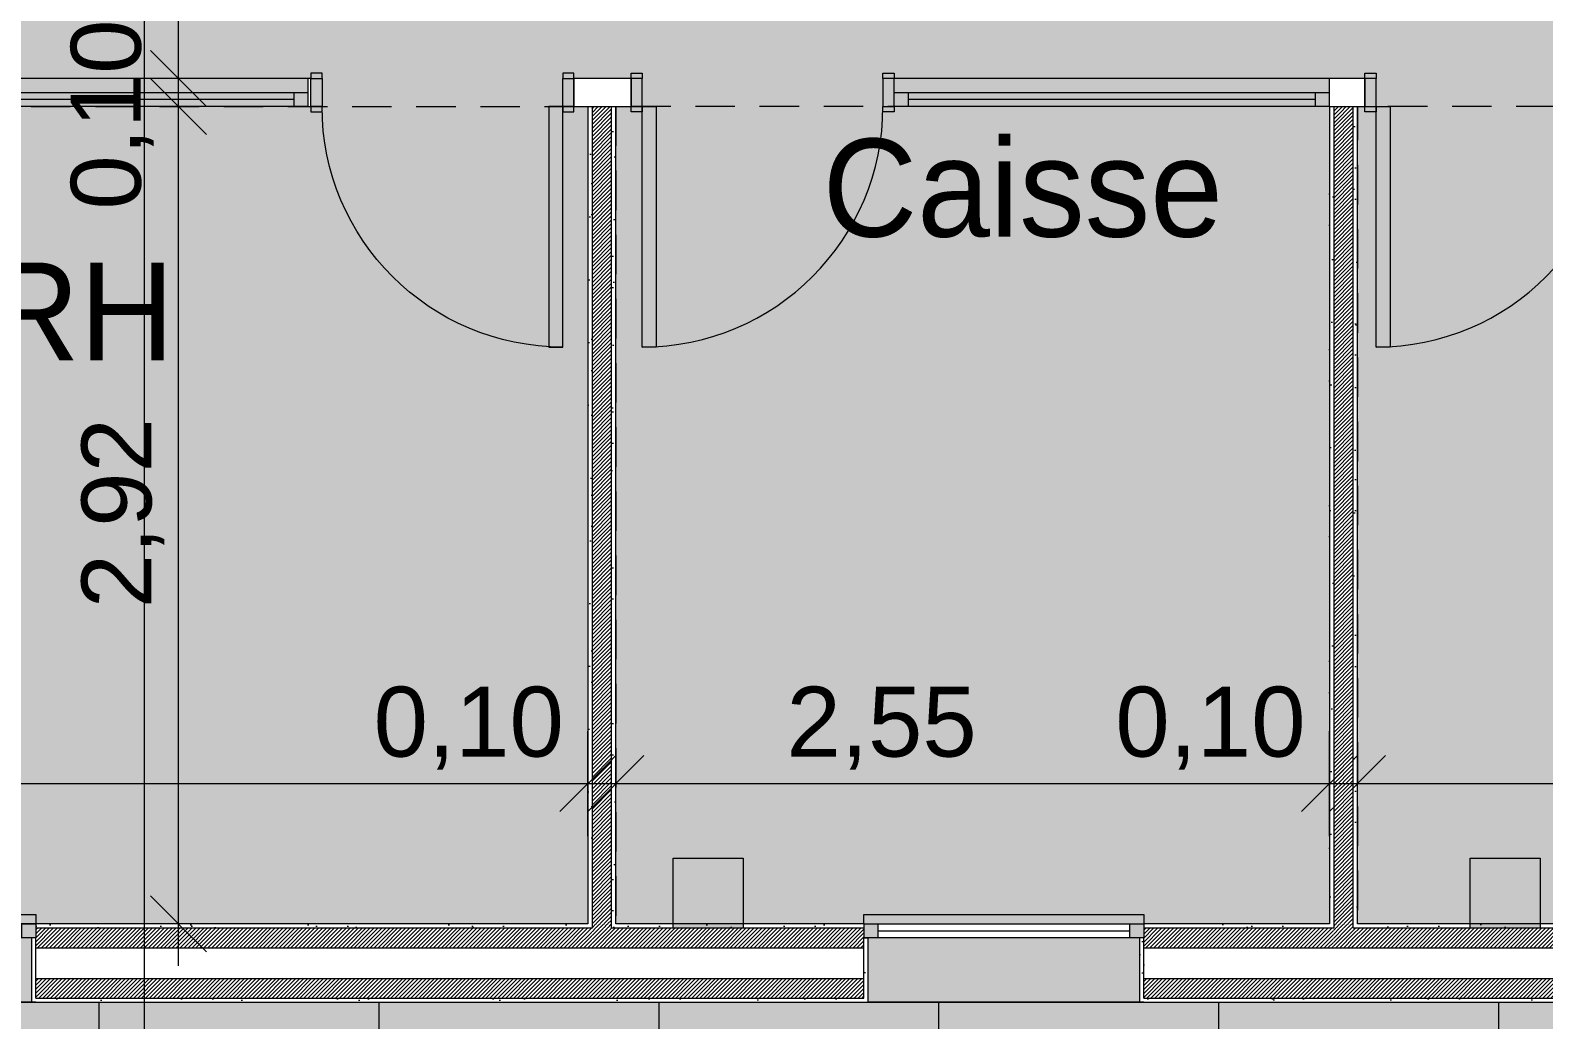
# Model space of a CAD drawing. Header units: millimetres. Extents: x 141848 to 1648660, y -821378 to -151356.
# Drawn here: x 222254 to 227662, y -261228 to -257691 of the extents above; entities that cross this region are included whole.
import ezdxf

# ---------------------------------------------------------------- set-up
doc = ezdxf.new("R2010")
doc.units = ezdxf.units.MM
doc.header["$MEASUREMENT"] = 0
for name, pattern in [('Tirets', [229.305464, 141.111124, -88.19434]), ('Traits', [282.222223, 141.111112, -141.111112]), ('Wipeout_Contour', [1000, 0, -1000])]:
    doc.linetypes.add(name, pattern=pattern)
for name, color, linetype in [('Cotations - 1_100', 7, 'Continuous'), ('Fenêtres ARCHICAD', 7, 'Continuous'), ('Hachure', 7, 'Continuous'), ('Marques - Coupes', 7, 'Continuous'), ('Nouveau_Co-Structure', 7, 'Continuous'), ('Portes ARCHICAD', 7, 'Continuous'), ('Sols_ Dalles', 7, 'Continuous'), ('Structure - Murs extérieurs', 7, 'Continuous')]:
    doc.layers.add(name, color=color, linetype=linetype)
doc.styles.add('STYLE_GENERE_1', font='')
doc.styles.add('STYLE_GENERE_2', font='')
doc.styles.get('STYLE_GENERE_1').set_extended_font_data('Agency FB')
doc.styles.get('STYLE_GENERE_2').set_extended_font_data('Arial')
doc.dimstyles.new('STYLE_GENERE__1', dxfattribs={"dimtxt": 250, "dimasz": 190, "dimexe": 1.25, "dimexo": 0.625, "dimgap": 0, "dimtad": 1, "dimlfac": 0.001, "dimtxsty": 'STYLE_GENERE_2', "dimblk": 'ARROWHEAD_6', "dimblk1": 'ARROWHEAD_6', "dimblk2": 'ARROWHEAD_6', "dimcen": 2.5, "dimse1": 1, "dimse2": 1, "dimclrd": 7, "dimclre": 7, "dimclrt": 7, "dimazin": 3, "dimtfac": 1, "dimtmove": 0, "dimatfit": 3})
doc.dimstyles.new('STYLE_GENERE__2', dxfattribs={"dimtxt": 250, "dimasz": 190, "dimexe": 1.25, "dimexo": 0.625, "dimgap": 0, "dimtad": 1, "dimlfac": 0.001, "dimtxsty": 'STYLE_GENERE_2', "dimblk": 'ARROWHEAD_6', "dimblk1": 'ARROWHEAD_6', "dimblk2": 'ARROWHEAD_6', "dimcen": 2.5, "dimse1": 1, "dimse2": 1, "dimclrd": 7, "dimclre": 7, "dimclrt": 7, "dimazin": 3, "dimtfac": 1, "dimtmove": 0, "dimatfit": 3})
doc.dimstyles.new('STYLE_GENERE__3', dxfattribs={"dimtxt": 250, "dimasz": 190, "dimexe": 1.25, "dimexo": 0.625, "dimgap": 0, "dimtad": 1, "dimlfac": 0.001, "dimtxsty": 'STYLE_GENERE_2', "dimblk": 'ARROWHEAD_6', "dimblk1": 'ARROWHEAD_6', "dimblk2": 'ARROWHEAD_6', "dimcen": 2.5, "dimse1": 1, "dimse2": 1, "dimclrd": 7, "dimclre": 7, "dimclrt": 7, "dimazin": 3, "dimtfac": 1, "dimtmove": 2, "dimatfit": 3})
pattern_1 = [(45, (0, 0), (-7.0710678, 7.0710678), [])]
pattern_2 = [(45, (0, 175), (-55.684659, 55.684659), [0, -52.5, 0, -78.75]), (110, (175, 175), (74.000794, 26.934086), [0, -38.5, 0, -66.5])]

# ---------------------------------------------------------------- blocks, each defined once
blk = doc.blocks.new('Dalle_10_1', base_point=(217805.5, -253415.6))
at = {"layer": 'Sols_ Dalles', "linetype": 'Continuous', "lineweight": 0, "true_color": 0x2e271c}
blk.add_hatch(color=250, dxfattribs=at).paths.add_polyline_path([(217805.5, -253415.6), (217805.5, -262350.9), (245610, -262365.6), (245610, -253415.6), (244226, -253415.6), (244226, -261165.6), (232166, -261165.6), (232166, -259365.6), (230526, -259365.6), (230526, -261165.6), (219225.5, -261165.6), (219225.5, -257683.7), (220725.5, -257683.7), (220725.5, -256655.6), (219225.5, -256655.6), (219225.5, -253415.6)])
at = {"layer": 'Sols_ Dalles', "color": 250, "linetype": 'Continuous', "lineweight": 5, "true_color": 0x1f1f1f, "flags": 128}
blk.add_lwpolyline([(217805.5, -253415.6), (217805.5, -262350.9), (245610, -262365.6), (245610, -253415.6), (244226, -253415.6), (244226, -261165.6), (232166, -261165.6), (232166, -259365.6), (230526, -259365.6), (230526, -261165.6), (219225.5, -261165.6), (219225.5, -257683.7), (220725.5, -257683.7), (220725.5, -256655.6), (219225.5, -256655.6), (219225.5, -253415.6)], close=True, dxfattribs=at)
blk = doc.blocks.new('Dalle_17_1', base_point=(219225.5, -253415.6))
at = {"layer": 'Sols_ Dalles', "linetype": 'Continuous', "lineweight": 0, "true_color": 0x393736}
blk.add_hatch(color=250, dxfattribs=at).paths.add_polyline_path([(219225.5, -253415.6), (219225.5, -256655.6), (221305.5, -256655.6), (221305.5, -257683.7), (219225.5, -257683.7), (219225.5, -261165.6), (230511, -261165.6), (230511, -259085.6), (232166, -259085.6), (232166, -261165.6), (244226, -261165.6), (244226, -253415.6)])
at = {"layer": 'Sols_ Dalles', "color": 250, "linetype": 'Continuous', "lineweight": 5, "true_color": 0x1f1f1f, "flags": 128}
blk.add_lwpolyline([(219225.5, -253415.6), (244226, -253415.6), (244226, -261165.6), (232166, -261165.6), (232166, -259085.6), (230511, -259085.6), (230511, -261165.6), (219225.5, -261165.6), (219225.5, -257683.7), (221305.5, -257683.7), (221305.5, -256655.6), (219225.5, -256655.6)], close=True, dxfattribs=at)
blk = doc.blocks.new('Mur_28_1', base_point=(224261, -261165.6))
at = {"color": 254, "linetype": 'Wipeout_Contour', "lineweight": 0, "ltscale": 1376220.366491235}
blk.add_wipeout([(224331, -260885.6), (224261, -260885.6), (224261, -260900.6), (224331, -260900.6)], dxfattribs=at).dxf.layer = 'Structure - Murs extérieurs'
at = {"layer": 'Structure - Murs extérieurs', "linetype": 'Continuous', "lineweight": 5, "true_color": 0x5f5f5f}
h = blk.add_hatch(dxfattribs=at)
h.set_pattern_fill('Briques_terre_cuite__int_97', color=251, style=0, pattern_type=2)
h.set_pattern_definition(pattern_1)
h.paths.add_polyline_path([(224331, -260885.6), (224261, -260885.6), (224261, -260900.6), (224331, -260900.6)])
at = {"color": 254, "linetype": 'Wipeout_Contour', "lineweight": 0, "ltscale": 1371665.80207075}
blk.add_wipeout([(224246, -257963.7), (224246, -260885.6), (224261, -260885.6), (224261, -257963.7)], dxfattribs=at).dxf.layer = 'Structure - Murs extérieurs'
at = {"color": 254, "linetype": 'Wipeout_Contour', "lineweight": 0, "ltscale": 1371888.17478609}
blk.add_wipeout([(224346, -260885.6), (224346, -257963.7), (224331, -257963.7), (224331, -260885.6)], dxfattribs=at).dxf.layer = 'Structure - Murs extérieurs'
at = {"layer": 'Structure - Murs extérieurs', "linetype": 'Continuous', "lineweight": 5, "true_color": 0x5f5f5f}
h = blk.add_hatch(dxfattribs=at)
h.set_pattern_fill('Enduit_0001', color=251, style=0, pattern_type=2)
h.set_pattern_definition(pattern_2)
h.paths.add_polyline_path([(224246, -257963.7), (224246, -260885.6), (224261, -260885.6), (224261, -257963.7)])
h = blk.add_hatch(dxfattribs=at)
h.set_pattern_fill('Enduit_0001', color=251, style=0, pattern_type=2)
h.set_pattern_definition(pattern_2)
h.paths.add_polyline_path([(224346, -260885.6), (224346, -257963.7), (224331, -257963.7), (224331, -260885.6)])
at = {"color": 254, "linetype": 'Wipeout_Contour', "lineweight": 0, "ltscale": 1371776.986380336}
blk.add_wipeout([(224261, -257963.7), (224261, -260885.6), (224331, -260885.6), (224331, -257963.7)], dxfattribs=at).dxf.layer = 'Structure - Murs extérieurs'
at = {"layer": 'Structure - Murs extérieurs', "linetype": 'Continuous', "lineweight": 5, "true_color": 0x5f5f5f}
h = blk.add_hatch(dxfattribs=at)
h.set_pattern_fill('Briques_terre_cuite__int_97', color=251, style=0, pattern_type=2)
h.set_pattern_definition(pattern_1)
h.paths.add_polyline_path([(224261, -257963.7), (224261, -260885.6), (224331, -260885.6), (224331, -257963.7)])
at = {"layer": 'Structure - Murs extérieurs', "color": 7, "linetype": 'Continuous', "lineweight": 5}
for p, q in [((224261, -257963.7), (224261, -260885.6)), ((224331, -260885.6), (224331, -257963.7)), ((224261, -260885.6), (224261, -260900.6)), ((224331, -260900.6), (224331, -260885.6))]:
    blk.add_line(p, q, dxfattribs=at)
at = {"layer": 'Structure - Murs extérieurs', "color": 7, "linetype": 'Continuous', "lineweight": 5, "flags": 128}
for points in [[(224246, -257963.7), (224246, -260885.6)], [(224346, -260885.6), (224346, -257963.7)]]:
    blk.add_lwpolyline(points, dxfattribs=at)
blk = doc.blocks.new('Mur_29_1', base_point=(226911, -261165.6))
at = {"color": 254, "linetype": 'Wipeout_Contour', "lineweight": 0, "ltscale": 1383154.062526981}
blk.add_wipeout([(226981, -260885.6), (226911, -260885.6), (226911, -260900.6), (226981, -260900.6)], dxfattribs=at).dxf.layer = 'Structure - Murs extérieurs'
at = {"layer": 'Structure - Murs extérieurs', "linetype": 'Continuous', "lineweight": 5, "true_color": 0x5f5f5f}
h = blk.add_hatch(dxfattribs=at)
h.set_pattern_fill('Briques_terre_cuite__int_97', color=251, style=0, pattern_type=2)
h.set_pattern_definition(pattern_1)
h.paths.add_polyline_path([(226981, -260885.6), (226911, -260885.6), (226911, -260900.6), (226981, -260900.6)])
at = {"color": 254, "linetype": 'Wipeout_Contour', "lineweight": 0, "ltscale": 1378496.401995424}
blk.add_wipeout([(226896, -257880.6), (226896, -260885.6), (226911, -260885.6), (226911, -257880.6)], dxfattribs=at).dxf.layer = 'Structure - Murs extérieurs'
at = {"color": 254, "linetype": 'Wipeout_Contour', "lineweight": 0, "ltscale": 1378720.28713982}
blk.add_wipeout([(226996, -260885.6), (226996, -257880.6), (226981, -257880.6), (226981, -260885.6)], dxfattribs=at).dxf.layer = 'Structure - Murs extérieurs'
at = {"layer": 'Structure - Murs extérieurs', "linetype": 'Continuous', "lineweight": 5, "true_color": 0x5f5f5f}
h = blk.add_hatch(dxfattribs=at)
h.set_pattern_fill('Enduit_0001', color=251, style=0, pattern_type=2)
h.set_pattern_definition(pattern_2)
h.paths.add_polyline_path([(226896, -257880.6), (226896, -260885.6), (226911, -260885.6), (226911, -257880.6)])
h = blk.add_hatch(dxfattribs=at)
h.set_pattern_fill('Enduit_0001', color=251, style=0, pattern_type=2)
h.set_pattern_definition(pattern_2)
h.paths.add_polyline_path([(226996, -260885.6), (226996, -257880.6), (226981, -257880.6), (226981, -260885.6)])
at = {"color": 254, "linetype": 'Wipeout_Contour', "lineweight": 0, "ltscale": 1378608.342551417}
blk.add_wipeout([(226911, -257880.6), (226911, -260885.6), (226981, -260885.6), (226981, -257880.6)], dxfattribs=at).dxf.layer = 'Structure - Murs extérieurs'
at = {"layer": 'Structure - Murs extérieurs', "linetype": 'Continuous', "lineweight": 5, "true_color": 0x5f5f5f}
h = blk.add_hatch(dxfattribs=at)
h.set_pattern_fill('Briques_terre_cuite__int_97', color=251, style=0, pattern_type=2)
h.set_pattern_definition(pattern_1)
h.paths.add_polyline_path([(226911, -257880.6), (226911, -260885.6), (226981, -260885.6), (226981, -257880.6)])
at = {"layer": 'Structure - Murs extérieurs', "color": 7, "linetype": 'Continuous', "lineweight": 5}
for p, q in [((226911, -257880.6), (226911, -260885.6)), ((226981, -260885.6), (226981, -257880.6)), ((226911, -260885.6), (226911, -260900.6)), ((226981, -260900.6), (226981, -260885.6))]:
    blk.add_line(p, q, dxfattribs=at)
at = {"layer": 'Structure - Murs extérieurs', "color": 7, "linetype": 'Continuous', "lineweight": 5, "flags": 128}
for points in [[(226896, -257880.6), (226896, -260885.6)], [(226996, -260885.6), (226996, -257880.6)]]:
    blk.add_lwpolyline(points, dxfattribs=at)
blk = doc.blocks.new('Fenêtre 25_7')
at = {"layer": 'Fenêtres ARCHICAD', "color": 7, "linetype": 'Continuous', "lineweight": 5}
for p, q in [((-777.8, 0), (777.8, 0)), ((-777.8, 0), (-727.8, 0)), ((-777.8, 0), (-777.8, -50)), ((-777.8, 0), (-777.8, -50)), ((-727.8, 0), (-727.8, -50)), ((-727.8, 0), (727.8, 0)), ((727.8, -50), (727.8, 0)), ((727.8, 0), (777.8, 0)), ((777.8, 0), (777.8, -50)), ((777.8, 0), (777.8, -50)), ((-727.8, -50), (-777.8, -50)), ((-777.8, -50), (-777.8, -100)), ((-727.8, -25), (727.8, -25)), ((727.8, -50), (-727.8, -50)), ((777.8, -50), (727.8, -50)), ((777.8, -50), (777.8, -100)), ((-777.8, -100), (777.8, -100))]:
    blk.add_line(p, q, dxfattribs=at)
blk = doc.blocks.new('Fenêtre 25_8')
at = {"layer": 'Fenêtres ARCHICAD', "color": 7, "linetype": 'Continuous', "lineweight": 5}
for p, q in [((-970.5, 0), (970.5, 0)), ((-970.5, 0), (-920.5, 0)), ((-970.5, 0), (-970.5, -50)), ((-970.5, 0), (-970.5, -50)), ((-920.5, 0), (-920.5, -50)), ((-920.5, 0), (920.5, 0)), ((920.5, -50), (920.5, 0)), ((920.5, 0), (970.5, 0)), ((970.5, 0), (970.5, -50)), ((970.5, 0), (970.5, -50)), ((-920.5, -50), (-970.5, -50)), ((-970.5, -50), (-970.5, -100)), ((-920.5, -25), (920.5, -25)), ((920.5, -50), (-920.5, -50)), ((970.5, -50), (920.5, -50)), ((970.5, -50), (970.5, -100)), ((-970.5, -100), (970.5, -100))]:
    blk.add_line(p, q, dxfattribs=at)
blk = doc.blocks.new('Porte 25')
at = {"layer": 'Portes ARCHICAD', "color": 7, "linetype": 'Continuous', "lineweight": 5}
for p, q in [((380, 0), (380, 860)), ((380, 860), (430, 860)), ((430, 860), (430, 0)), ((-470, 0), (-470, 19)), ((-470, 19), (-430, 19)), ((-430, 0), (-470, 0)), ((-430, 0), (-470, 0)), ((-470, 0), (-470, -100)), ((-470, 0), (-470, -100)), ((-470, 0), (-470, -100)), ((-430, 19), (-430, 0)), ((-430, -50), (-430, 0)), ((430, 0), (380, 0)), ((430, 19), (470, 19)), ((430, 0), (430, 19)), ((470, 0), (430, 0)), ((470, 0), (430, 0)), ((430, 0), (430, -50)), ((470, 19), (470, 0)), ((470, -100), (470, 0)), ((470, 0), (470, -100)), ((470, 0), (470, -100)), ((-430, -100), (-430, -50)), ((430, -50), (430, -100)), ((-470, -119), (-470, -100)), ((-470, -100), (-430, -100)), ((-470, -100), (-430, -100)), ((-430, -100), (-430, -119)), ((430, -100), (470, -100)), ((430, -119), (430, -100)), ((430, -100), (470, -100)), ((470, -100), (470, -119)), ((-430, -119), (-470, -119)), ((470, -119), (430, -119))]:
    blk.add_line(p, q, dxfattribs=at)
blk.add_arc((430, 0), 860, 90, 180, dxfattribs=at)
blk = doc.blocks.new('Mur_32_1', base_point=(221025.5, -257963.7))
at = {"color": 254, "linetype": 'Wipeout_Contour', "lineweight": 0, "ltscale": 1364467.350530356}
blk.add_wipeout([(223246.6, -257863.7), (223246.6, -257963.7), (223256.4, -257963.7), (223256.4, -257863.7)], dxfattribs=at).dxf.layer = 'Structure - Murs extérieurs'
at = {"color": 254, "linetype": 'Wipeout_Contour', "lineweight": 0, "ltscale": 1367211.839740603}
blk.add_wipeout([(224196.4, -257963.7), (224400.5, -257963.7), (224400.5, -257863.7), (224196.4, -257863.7)], dxfattribs=at).dxf.layer = 'Structure - Murs extérieurs'
at = {"color": 254, "linetype": 'Wipeout_Contour', "lineweight": 0, "ltscale": 1374219.488306906}
blk.add_wipeout([(226896, -257963.7), (227022.4, -257963.7), (227022.4, -257863.7), (226896, -257863.7)], dxfattribs=at).dxf.layer = 'Structure - Murs extérieurs'
at = {"layer": 'Structure - Murs extérieurs', "color": 7, "linetype": 'Continuous', "lineweight": 5}
for p, q in [((223246.6, -257913.7), (223246.6, -257863.7)), ((223256.4, -257963.7), (223256.4, -257863.7)), ((224196.4, -257963.7), (224196.4, -257863.7)), ((224400.5, -257963.7), (224400.5, -257863.7)), ((226896, -257913.7), (226896, -257863.7)), ((227022.4, -257963.7), (227022.4, -257863.7)), ((223246.6, -257963.7), (223246.6, -257913.7)), ((226896, -257963.7), (226896, -257913.7))]:
    blk.add_line(p, q, dxfattribs=at)
at = {"layer": 'Structure - Murs extérieurs', "color": 7, "linetype": 'Continuous', "lineweight": 5, "flags": 128}
for points in [[(223256.4, -257863.7), (223246.6, -257863.7)], [(224400.5, -257863.7), (224196.4, -257863.7)], [(227022.4, -257863.7), (226896, -257863.7)], [(223246.6, -257963.7), (223256.4, -257963.7)], [(224196.4, -257963.7), (224400.5, -257963.7)], [(226896, -257963.7), (227022.4, -257963.7)]]:
    blk.add_lwpolyline(points, dxfattribs=at)
at = {"layer": 'Fenêtres ARCHICAD', "color": 7, "linetype": 'Continuous', "lineweight": 5, "zscale": 1000, "rotation": 180}
for name, p in [('Fenêtre 25_8', (222276.1, -257963.7)), ('Fenêtre 25_7', (226118.3, -257963.7))]:
    blk.add_blockref(name, p, dxfattribs=at)
at = {"layer": 'Portes ARCHICAD', "color": 7, "linetype": 'Continuous', "lineweight": 5, "xscale": -1, "zscale": 1000, "rotation": 180}
blk.add_blockref('Porte 25', (223726.4, -257963.7), dxfattribs=at)
at = {"layer": 'Portes ARCHICAD', "color": 7, "linetype": 'Continuous', "lineweight": 5, "zscale": 1000, "rotation": 180}
for p in [(224870.5, -257963.7), (227492.4, -257963.7)]:
    blk.add_blockref('Porte 25', p, dxfattribs=at)
blk = doc.blocks.new('Fenêtre 25_5')
at = {"layer": 'Fenêtres ARCHICAD', "color": 7, "linetype": 'Continuous', "lineweight": 5}
for p, q in [((-500, 0), (-500, 33.3)), ((-500, 33.3), (500, 33.3)), ((-500, 0), (-500, -15)), ((-500, 0), (-500, -15)), ((500, 33.3), (500, 0)), ((500, 0), (500, -15)), ((500, 0), (500, -15)), ((-500, -15), (-500, -50)), ((-500, -15), (-500, -50)), ((-485, -50), (-485, -280)), ((485, -50), (485, -280)), ((500, -15), (500, -50)), ((500, -15), (500, -50)), ((-500, -280), (-485, -280)), ((-485, -280), (485, -280)), ((500, -280), (485, -280))]:
    blk.add_line(p, q, dxfattribs=at)
at = {"layer": 'Fenêtres ARCHICAD', "color": 7, "linetype": 'Traits', "lineweight": 5}
blk.add_line((-500, 0), (500, 0), dxfattribs=at)
at = {"color": 254, "linetype": 'Wipeout_Contour', "lineweight": 0, "ltscale": 1805.5395}
blk.add_wipeout([(-450, 0), (-450, -50), (450, -50), (450, 0)], dxfattribs=at).dxf.layer = 'Fenêtres ARCHICAD'
at = {"layer": 'Fenêtres ARCHICAD', "color": 7, "linetype": 'Continuous', "lineweight": 5}
for p, q in [((-500, 0), (-450, 0)), ((-450, 0), (-450, -50)), ((-450, 0), (450, 0)), ((450, -50), (450, 0)), ((450, 0), (500, 0)), ((-450, -50), (-500, -50)), ((-450, -25), (450, -25)), ((450, -50), (-450, -50)), ((500, -50), (450, -50))]:
    blk.add_line(p, q, dxfattribs=at)
blk = doc.blocks.new('Mur_88_1', base_point=(230246, -261165.6))
at = {"color": 254, "linetype": 'Wipeout_Contour', "lineweight": 0, "ltscale": 1373524.888888708}
blk.add_wipeout([(222273.4, -260900.6), (224246, -260900.6), (224246, -260885.6), (222273.4, -260885.6)], dxfattribs=at)
at = {"color": 254, "linetype": 'Wipeout_Contour', "lineweight": 0, "ltscale": 1376331.194764139}
blk.add_wipeout([(224346, -260885.6), (224331, -260885.6), (224331, -260900.6), (224346, -260900.6)], dxfattribs=at)
at = {"color": 254, "linetype": 'Wipeout_Contour', "lineweight": 0, "ltscale": 1382152.111541393}
blk.add_wipeout([(226232.1, -260900.6), (226896, -260900.6), (226896, -260885.6), (226232.1, -260885.6)], dxfattribs=at)
at = {"color": 254, "linetype": 'Wipeout_Contour', "lineweight": 0, "ltscale": 1383265.638020287}
blk.add_wipeout([(226996, -260885.6), (226981, -260885.6), (226981, -260900.6), (226996, -260900.6)], dxfattribs=at)
at = {"color": 254, "linetype": 'Wipeout_Contour', "lineweight": 0, "ltscale": 1375616.776817646}
blk.add_wipeout([(225232.1, -261150.6), (222273.4, -261150.6), (222273.4, -261165.6), (225232.1, -261165.6)], dxfattribs=at)
at = {"color": 254, "linetype": 'Wipeout_Contour', "lineweight": 0, "ltscale": 1384290.748892324}
blk.add_wipeout([(226232.1, -261150.6), (226232.1, -261165.6), (227914.9, -261165.6), (227914.9, -261150.6)], dxfattribs=at)
at = {"linetype": 'Continuous', "lineweight": 5, "true_color": 0x5f5f5f}
h = blk.add_hatch(dxfattribs=at)
h.set_pattern_fill('Enduit_0001', color=251, style=0, pattern_type=2)
h.set_pattern_definition(pattern_2)
h.paths.add_polyline_path([(222273.4, -260900.6), (224246, -260900.6), (224246, -260885.6), (222273.4, -260885.6)])
h = blk.add_hatch(dxfattribs=at)
h.set_pattern_fill('Enduit_0001', color=251, style=0, pattern_type=2)
h.set_pattern_definition(pattern_2)
h.paths.add_polyline_path([(224346, -260885.6), (224331, -260885.6), (224331, -260900.6), (224346, -260900.6)])
h = blk.add_hatch(dxfattribs=at)
h.set_pattern_fill('Enduit_0001', color=251, style=0, pattern_type=2)
h.set_pattern_definition(pattern_2)
h.paths.add_polyline_path([(226232.1, -260900.6), (226896, -260900.6), (226896, -260885.6), (226232.1, -260885.6)])
h = blk.add_hatch(dxfattribs=at)
h.set_pattern_fill('Enduit_0001', color=251, style=0, pattern_type=2)
h.set_pattern_definition(pattern_2)
h.paths.add_polyline_path([(226996, -260885.6), (226981, -260885.6), (226981, -260900.6), (226996, -260900.6)])
h = blk.add_hatch(dxfattribs=at)
h.set_pattern_fill('Enduit_0001', color=251, style=0, pattern_type=2)
h.set_pattern_definition(pattern_2)
h.paths.add_polyline_path([(225232.1, -261150.6), (222273.4, -261150.6), (222273.4, -261165.6), (225232.1, -261165.6)])
h = blk.add_hatch(dxfattribs=at)
h.set_pattern_fill('Enduit_0001', color=251, style=0, pattern_type=2)
h.set_pattern_definition(pattern_2)
h.paths.add_polyline_path([(226232.1, -261150.6), (226232.1, -261165.6), (227914.9, -261165.6), (227914.9, -261150.6)])
at = {"color": 254, "linetype": 'Wipeout_Contour', "lineweight": 0, "ltscale": 1376109.542321965}
blk.add_wipeout([(224261, -260885.6), (224246, -260885.6), (224246, -260900.6), (224261, -260900.6)], dxfattribs=at)
at = {"color": 254, "linetype": 'Wipeout_Contour', "lineweight": 0, "ltscale": 1377507.469707421}
blk.add_wipeout([(224346, -260900.6), (225232.1, -260900.6), (225232.1, -260885.6), (224346, -260885.6)], dxfattribs=at)
at = {"color": 254, "linetype": 'Wipeout_Contour', "lineweight": 0, "ltscale": 1383042.491074066}
blk.add_wipeout([(226911, -260885.6), (226896, -260885.6), (226896, -260900.6), (226911, -260900.6)], dxfattribs=at)
at = {"color": 254, "linetype": 'Wipeout_Contour', "lineweight": 0, "ltscale": 1384492.965053566}
blk.add_wipeout([(226996, -260900.6), (227914.9, -260900.6), (227914.9, -260885.6), (226996, -260885.6)], dxfattribs=at)
at = {"color": 254, "linetype": 'Wipeout_Contour', "lineweight": 0, "ltscale": 1375487.686623762}
blk.add_wipeout([(222273.4, -261080.6), (222273.4, -261150.6), (225232.1, -261150.6), (225232.1, -261080.6)], dxfattribs=at)
at = {"color": 254, "linetype": 'Wipeout_Contour', "lineweight": 0, "ltscale": 1384162.468514559}
blk.add_wipeout([(226232.1, -261080.6), (226232.1, -261150.6), (227914.9, -261150.6), (227914.9, -261080.6)], dxfattribs=at)
at = {"linetype": 'Continuous', "lineweight": 5, "true_color": 0x5f5f5f}
h = blk.add_hatch(dxfattribs=at)
h.set_pattern_fill('Enduit_0001', color=251, style=0, pattern_type=2)
h.set_pattern_definition(pattern_2)
h.paths.add_polyline_path([(224261, -260885.6), (224246, -260885.6), (224246, -260900.6), (224261, -260900.6)])
h = blk.add_hatch(dxfattribs=at)
h.set_pattern_fill('Enduit_0001', color=251, style=0, pattern_type=2)
h.set_pattern_definition(pattern_2)
h.paths.add_polyline_path([(224346, -260900.6), (225232.1, -260900.6), (225232.1, -260885.6), (224346, -260885.6)])
h = blk.add_hatch(dxfattribs=at)
h.set_pattern_fill('Enduit_0001', color=251, style=0, pattern_type=2)
h.set_pattern_definition(pattern_2)
h.paths.add_polyline_path([(226911, -260885.6), (226896, -260885.6), (226896, -260900.6), (226911, -260900.6)])
h = blk.add_hatch(dxfattribs=at)
h.set_pattern_fill('Enduit_0001', color=251, style=0, pattern_type=2)
h.set_pattern_definition(pattern_2)
h.paths.add_polyline_path([(226996, -260900.6), (227914.9, -260900.6), (227914.9, -260885.6), (226996, -260885.6)])
h = blk.add_hatch(dxfattribs=at)
h.set_pattern_fill('Briques_terre_cuite__int_97', color=251, style=0, pattern_type=2)
h.set_pattern_definition(pattern_1)
h.paths.add_polyline_path([(222273.4, -261080.6), (222273.4, -261150.6), (225232.1, -261150.6), (225232.1, -261080.6)])
h = blk.add_hatch(dxfattribs=at)
h.set_pattern_fill('Briques_terre_cuite__int_97', color=251, style=0, pattern_type=2)
h.set_pattern_definition(pattern_1)
h.paths.add_polyline_path([(226232.1, -261080.6), (226232.1, -261150.6), (227914.9, -261150.6), (227914.9, -261080.6)])
at = {"color": 254, "linetype": 'Wipeout_Contour', "lineweight": 0, "ltscale": 1375214.346498385}
blk.add_wipeout([(225232.1, -260970.6), (222273.4, -260970.6), (222273.4, -261080.6), (225232.1, -261080.6)], dxfattribs=at)
at = {"color": 254, "linetype": 'Wipeout_Contour', "lineweight": 0, "ltscale": 1383890.843209029}
blk.add_wipeout([(227914.9, -260970.6), (226232.1, -260970.6), (226232.1, -261080.6), (227914.9, -261080.6)], dxfattribs=at)
at = {"color": 254, "linetype": 'Wipeout_Contour', "lineweight": 0, "ltscale": 1716446.235002285}
blk.add_wipeout([(222273.4, -260900.6), (222273.4, -260935.6), (222273.4, -260970.6), (224261, -260970.6), (224261, -260900.6)], dxfattribs=at)
at = {"color": 254, "linetype": 'Wipeout_Contour', "lineweight": 0, "ltscale": 1727652.952641707}
blk.add_wipeout([(226232.1, -260900.6), (226232.1, -260935.6), (226232.1, -260970.6), (226911, -260970.6), (226911, -260900.6)], dxfattribs=at)
at = {"linetype": 'Continuous', "lineweight": 5, "true_color": 0x5f5f5f}
h = blk.add_hatch(dxfattribs=at)
h.set_pattern_fill('Briques_terre_cuite__int_97', color=251, style=0, pattern_type=2)
h.set_pattern_definition(pattern_1)
h.paths.add_polyline_path([(222273.4, -260900.6), (222273.4, -260935.6), (222273.4, -260970.6), (224261, -260970.6), (224261, -260900.6)])
h = blk.add_hatch(dxfattribs=at)
h.set_pattern_fill('Briques_terre_cuite__int_97', color=251, style=0, pattern_type=2)
h.set_pattern_definition(pattern_1)
h.paths.add_polyline_path([(226232.1, -260900.6), (226232.1, -260935.6), (226232.1, -260970.6), (226911, -260970.6), (226911, -260900.6)])
at = {"color": 7, "linetype": 'Continuous', "lineweight": 5}
for p, q in [((222273.4, -260885.6), (222273.4, -260900.6)), ((226232.1, -260885.6), (226232.1, -260900.6))]:
    blk.add_line(p, q, dxfattribs=at)
at = {"color": 254, "linetype": 'Wipeout_Contour', "lineweight": 0, "ltscale": 1376349.282990037}
blk.add_wipeout([(224331, -260900.6), (224261, -260900.6), (224261, -260970.6), (224331, -260970.6)], dxfattribs=at)
at = {"color": 254, "linetype": 'Wipeout_Contour', "lineweight": 0, "ltscale": 1383282.332871608}
blk.add_wipeout([(226981, -260900.6), (226911, -260900.6), (226911, -260970.6), (226981, -260970.6)], dxfattribs=at)
at = {"color": 254, "linetype": 'Wipeout_Contour', "lineweight": 0, "ltscale": 1714355.987753235}
blk.add_wipeout([(222258.4, -261165.6), (222273.4, -261165.6), (222273.4, -261150.6), (222273.4, -260935.6), (222258.4, -260935.6)], dxfattribs=at)
at = {"color": 254, "linetype": 'Wipeout_Contour', "lineweight": 0, "ltscale": 1727252.777335638}
blk.add_wipeout([(226217.1, -261165.6), (226232.1, -261165.6), (226232.1, -261150.6), (226232.1, -260935.6), (226217.1, -260935.6)], dxfattribs=at)
at = {"linetype": 'Continuous', "lineweight": 5, "true_color": 0x5f5f5f}
h = blk.add_hatch(dxfattribs=at)
h.set_pattern_fill('Briques_terre_cuite__int_97', color=251, style=0, pattern_type=2)
h.set_pattern_definition(pattern_1)
h.paths.add_polyline_path([(224331, -260900.6), (224261, -260900.6), (224261, -260970.6), (224331, -260970.6)])
h = blk.add_hatch(dxfattribs=at)
h.set_pattern_fill('Briques_terre_cuite__int_97', color=251, style=0, pattern_type=2)
h.set_pattern_definition(pattern_1)
h.paths.add_polyline_path([(226981, -260900.6), (226911, -260900.6), (226911, -260970.6), (226981, -260970.6)])
h = blk.add_hatch(dxfattribs=at)
h.set_pattern_fill('Enduit_0001', color=251, style=0, pattern_type=2)
h.set_pattern_definition(pattern_2)
h.paths.add_polyline_path([(222258.4, -261165.6), (222273.4, -261165.6), (222273.4, -261150.6), (222273.4, -260935.6), (222258.4, -260935.6)])
h = blk.add_hatch(dxfattribs=at)
h.set_pattern_fill('Enduit_0001', color=251, style=0, pattern_type=2)
h.set_pattern_definition(pattern_2)
h.paths.add_polyline_path([(226217.1, -261165.6), (226232.1, -261165.6), (226232.1, -261150.6), (226232.1, -260935.6), (226217.1, -260935.6)])
at = {"color": 7, "linetype": 'Continuous', "lineweight": 5}
for p, q in [((224261, -260900.6), (222273.4, -260900.6)), ((222273.4, -260900.6), (222273.4, -260935.6)), ((224261, -260885.6), (224261, -260900.6)), ((226911, -260900.6), (226232.1, -260900.6)), ((226232.1, -260900.6), (226232.1, -260935.6)), ((226911, -260885.6), (226911, -260900.6)), ((222258.4, -260935.6), (222258.4, -261165.6)), ((222273.4, -260935.6), (222258.4, -260935.6)), ((222273.4, -261150.6), (222273.4, -260935.6)), ((226217.1, -260935.6), (226217.1, -261165.6)), ((226232.1, -260935.6), (226217.1, -260935.6)), ((226232.1, -261150.6), (226232.1, -260935.6)), ((222273.4, -260970.6), (224261, -260970.6)), ((226232.1, -260970.6), (226911, -260970.6)), ((226232.1, -261080.6), (227914.9, -261080.6)), ((222273.4, -261165.6), (222258.4, -261165.6)), ((226232.1, -261165.6), (226217.1, -261165.6)), ((226232.1, -261150.6), (227914.9, -261150.6))]:
    blk.add_line(p, q, dxfattribs=at)
at = {"color": 7, "linetype": 'Continuous', "lineweight": 5, "flags": 128}
for points in [[(224246, -260885.6), (222273.4, -260885.6)], [(226896, -260885.6), (226232.1, -260885.6)], [(226232.1, -261165.6), (227914.9, -261165.6)]]:
    blk.add_lwpolyline(points, dxfattribs=at)
at = {"color": 254, "linetype": 'Wipeout_Contour', "lineweight": 0, "ltscale": 1722314.598111258}
blk.add_wipeout([(225232.1, -260900.6), (224331, -260900.6), (224331, -260970.6), (225232.1, -260970.6), (225232.1, -260935.6)], dxfattribs=at)
at = {"color": 254, "linetype": 'Wipeout_Contour', "lineweight": 0, "ltscale": 1731058.250221437}
blk.add_wipeout([(227914.9, -260900.6), (226981, -260900.6), (226981, -260970.6), (227914.9, -260970.6), (227914.9, -260935.6)], dxfattribs=at)
at = {"linetype": 'Continuous', "lineweight": 5, "true_color": 0x5f5f5f}
h = blk.add_hatch(dxfattribs=at)
h.set_pattern_fill('Briques_terre_cuite__int_97', color=251, style=0, pattern_type=2)
h.set_pattern_definition(pattern_1)
h.paths.add_polyline_path([(225232.1, -260900.6), (224331, -260900.6), (224331, -260970.6), (225232.1, -260970.6), (225232.1, -260935.6)])
h = blk.add_hatch(dxfattribs=at)
h.set_pattern_fill('Briques_terre_cuite__int_97', color=251, style=0, pattern_type=2)
h.set_pattern_definition(pattern_1)
h.paths.add_polyline_path([(227914.9, -260900.6), (226981, -260900.6), (226981, -260970.6), (227914.9, -260970.6), (227914.9, -260935.6)])
at = {"color": 7, "linetype": 'Continuous', "lineweight": 5}
for p, q in [((224331, -260900.6), (224331, -260885.6)), ((225232.1, -260900.6), (224331, -260900.6)), ((225232.1, -260885.6), (225232.1, -260900.6)), ((226981, -260900.6), (226981, -260885.6)), ((227914.9, -260900.6), (226981, -260900.6)), ((224261, -260970.6), (224331, -260970.6)), ((226911, -260970.6), (226981, -260970.6)), ((226981, -260970.6), (227914.9, -260970.6))]:
    blk.add_line(p, q, dxfattribs=at)
at = {"color": 7, "linetype": 'Continuous', "lineweight": 5, "flags": 128}
for points in [[(225232.1, -260885.6), (224346, -260885.6)], [(227914.9, -260885.6), (226996, -260885.6)]]:
    blk.add_lwpolyline(points, dxfattribs=at)
at = {"color": 254, "linetype": 'Wipeout_Contour', "lineweight": 0, "ltscale": 1724022.405442138}
blk.add_wipeout([(225232.1, -261165.6), (225247.1, -261165.6), (225247.1, -260935.6), (225232.1, -260935.6), (225232.1, -261150.6)], dxfattribs=at)
at = {"linetype": 'Continuous', "lineweight": 5, "true_color": 0x5f5f5f}
h = blk.add_hatch(dxfattribs=at)
h.set_pattern_fill('Enduit_0001', color=251, style=0, pattern_type=2)
h.set_pattern_definition(pattern_2)
h.paths.add_polyline_path([(225232.1, -261165.6), (225247.1, -261165.6), (225247.1, -260935.6), (225232.1, -260935.6), (225232.1, -261150.6)])
at = {"color": 7, "linetype": 'Continuous', "lineweight": 5}
for p, q in [((225232.1, -260900.6), (225232.1, -260935.6)), ((225232.1, -260935.6), (225247.1, -260935.6)), ((225232.1, -261150.6), (225232.1, -260935.6)), ((225247.1, -260935.6), (225247.1, -261165.6)), ((224331, -260970.6), (225232.1, -260970.6)), ((222273.4, -261080.6), (225232.1, -261080.6)), ((222273.4, -261150.6), (225232.1, -261150.6)), ((225232.1, -261165.6), (225247.1, -261165.6))]:
    blk.add_line(p, q, dxfattribs=at)
at = {"color": 7, "linetype": 'Continuous', "lineweight": 5, "flags": 128}
blk.add_lwpolyline([(222273.4, -261165.6), (225232.1, -261165.6)], dxfattribs=at)
at = {"layer": 'Fenêtres ARCHICAD', "color": 7, "linetype": 'Continuous', "lineweight": 5, "zscale": 1000}
for p in [(221773.4, -260885.6), (225732.1, -260885.6)]:
    blk.add_blockref('Fenêtre 25_5', p, dxfattribs=at)
blk = doc.blocks.new('*D441')
at = {"layer": 'Cotations - 1_100', "color": 7, "linetype": 'Continuous', "lineweight": 5}
for p, q in [((219505.5, -260571.5), (219505.5, -260196.5)), ((224246, -260571.5), (224246, -260196.5)), ((219605.5, -260284), (219405.5, -260484)), ((224146, -260484), (224346, -260284)), ((219355.5, -260384), (219505.5, -260384)), ((219505.5, -260384), (224246, -260384))]:
    blk.add_line(p, q, dxfattribs=at)
at = {"layer": 'Cotations - 1_100', "color": 7, "lineweight": 5, "char_height": 250, "attachment_point": 7, "style": 'STYLE_GENERE_2'}
for s, insert in [('\\A1;{\\pql;\\fArial|b0|i0|c0|p38;4,74}', (221210.6, -260334)), ('\\A1;{\\pql;\\fArial|b0|i0|c0|p38;0,10}', (223480.9, -260334))]:
    blk.add_mtext(s, dxfattribs=dict(at, insert=insert))
blk = doc.blocks.new('ARROWHEAD_6')
at = {"color": 0, "linetype": 'Continuous', "lineweight": 0}
for p, q in [((-0.5, -0.5), (0.5, 0.5)), ((0, 0), (-1, 0))]:
    blk.add_line(p, q, dxfattribs=at)
blk = doc.blocks.new('*D443')
at = {"layer": 'Cotations - 1_100', "color": 7, "linetype": 'Continuous', "lineweight": 5}
for p, q in [((224246, -260571.5), (224246, -260196.5)), ((224346, -260571.5), (224346, -260196.5)), ((224146, -260484), (224346, -260284)), ((224446, -260284), (224246, -260484)), ((224246, -260384), (224346, -260384))]:
    blk.add_line(p, q, dxfattribs=at)
blk = doc.blocks.new('*D444')
at = {"layer": 'Cotations - 1_100', "color": 7, "linetype": 'Continuous', "lineweight": 5}
for p, q in [((224346, -260571.5), (224346, -260196.5)), ((226896, -260571.5), (226896, -260196.5)), ((224446, -260284), (224246, -260484)), ((226796, -260484), (226996, -260284)), ((224346, -260384), (226896, -260384))]:
    blk.add_line(p, q, dxfattribs=at)
at = {"layer": 'Cotations - 1_100', "color": 7, "lineweight": 5, "char_height": 250, "attachment_point": 7, "style": 'STYLE_GENERE_2'}
for s, insert in [('\\A1;{\\pql;\\fArial|b0|i0|c0|p38;2,55}', (224955.9, -260334)), ('\\A1;{\\pql;\\fArial|b0|i0|c0|p38;0,10}', (226130.9, -260334))]:
    blk.add_mtext(s, dxfattribs=dict(at, insert=insert))
blk = doc.blocks.new('*D445')
at = {"layer": 'Cotations - 1_100', "color": 7, "linetype": 'Continuous', "lineweight": 5}
for p, q in [((226896, -260571.5), (226896, -260196.5)), ((226996, -260571.5), (226996, -260196.5)), ((226796, -260484), (226996, -260284)), ((227096, -260284), (226896, -260484)), ((226896, -260384), (226996, -260384))]:
    blk.add_line(p, q, dxfattribs=at)
blk = doc.blocks.new('*D446')
at = {"layer": 'Cotations - 1_100', "color": 7, "linetype": 'Continuous', "lineweight": 5}
for p, q in [((226996, -260571.5), (226996, -260196.5)), ((230246, -260571.5), (230246, -260196.5)), ((227096, -260284), (226896, -260484)), ((230346, -260284), (230146, -260484)), ((226996, -260384), (230246, -260384))]:
    blk.add_line(p, q, dxfattribs=at)
at = {"layer": 'Cotations - 1_100', "color": 7, "lineweight": 5, "char_height": 250, "attachment_point": 7, "style": 'STYLE_GENERE_2'}
for s, insert in [('\\A1;{\\pql;\\fArial|b0|i0|c0|p38;3,25}', (227955.9, -260334)), ('\\A1;{\\pql;\\fArial|b0|i0|c0|p38;0,28}', (229480.9, -260334))]:
    blk.add_mtext(s, dxfattribs=dict(at, insert=insert))
blk = doc.blocks.new('*D455')
at = {"layer": 'Cotations - 1_100', "color": 7, "linetype": 'Continuous', "lineweight": 5}
for p, q in [((222883.5, -258063.7), (222683.5, -257863.7)), ((222971, -257963.7), (222596, -257963.7)), ((222783.5, -260885.6), (222783.5, -257963.7)), ((222683.5, -260785.6), (222883.5, -260985.6)), ((222971, -260885.6), (222596, -260885.6)), ((222783.5, -261035.6), (222783.5, -260885.6))]:
    blk.add_line(p, q, dxfattribs=at)
at = {"layer": 'Cotations - 1_100', "color": 7, "lineweight": 5, "char_height": 250, "attachment_point": 7, "rotation": 90, "style": 'STYLE_GENERE_2'}
for s, insert in [('\\A1;{\\pql;\\fArial|b0|i0|c0|p38;0,10}', (222695.4, -258332.3)), ('\\A1;{\\pql;\\fArial|b0|i0|c0|p38;2,92}', (222733.5, -259757.2))]:
    blk.add_mtext(s, dxfattribs=dict(at, insert=insert))
blk = doc.blocks.new('*D456')
at = {"layer": 'Cotations - 1_100', "color": 7, "linetype": 'Continuous', "lineweight": 5}
for p, q in [((222683.5, -257763.7), (222883.5, -257963.7)), ((222971, -257863.7), (222596, -257863.7)), ((222883.5, -258063.7), (222683.5, -257863.7)), ((222783.5, -257963.7), (222783.5, -257863.7)), ((222971, -257963.7), (222596, -257963.7))]:
    blk.add_line(p, q, dxfattribs=at)
blk = doc.blocks.new('*D457')
at = {"layer": 'Cotations - 1_100', "color": 7, "linetype": 'Continuous', "lineweight": 5}
for p, q in [((222883.5, -256575.6), (222683.5, -256375.6)), ((222971, -256475.6), (222596, -256475.6)), ((222783.5, -257863.7), (222783.5, -256475.6)), ((222683.5, -257763.7), (222883.5, -257963.7)), ((222971, -257863.7), (222596, -257863.7))]:
    blk.add_line(p, q, dxfattribs=at)
at = {"layer": 'Cotations - 1_100', "color": 7, "lineweight": 5, "char_height": 250, "attachment_point": 7, "rotation": 90, "style": 'STYLE_GENERE_2'}
for s, insert in [('\\A1;{\\pql;\\fArial|b0|i0|c0|p38;0,10}', (222683.2, -256808.1)), ('\\A1;{\\pql;\\fArial|b0|i0|c0|p38;1,39}', (222733.5, -257502.2))]:
    blk.add_mtext(s, dxfattribs=dict(at, insert=insert))
blk = doc.blocks.new('Plan de coupe_2_1', base_point=(222660.6, -252423.7))
at = {"layer": 'Marques - Coupes', "color": 7, "linetype": 'Continuous', "lineweight": 5}
blk.add_line((222660.6, -252673.7), (222660.6, -262315.6), dxfattribs=at)

msp = doc.modelspace()

# ---------------------------------------------------------------- hatches: boundary and pattern name
at = {"linetype": 'Continuous', "lineweight": 5}
h = msp.add_hatch(dxfattribs=at)
h.set_pattern_fill('Panneau_100x50_0001', color=9, style=0, pattern_type=2)
h.set_pattern_definition([(0, (0, 0), (0, 500), []), (90, (0, 0), (-1000, 0), [500, -500]), (90, (500, 500), (-1000, 0), [500, -500])])
h.paths.add_polyline_path([(217805.542, -262550.571), (217805.542, -255066.557), (217825.542, -255066.557), (217825.542, -253415.571), (219225.542, -253415.571), (219225.542, -256655.571), (221025.542, -256655.571), (221025.542, -257683.66), (219225.542, -257683.66), (219225.542, -261165.571), (230526.034, -261165.571), (230526.034, -259365.571), (232166.034, -259365.571), (232166.034, -261165.571), (244226.034, -261165.571), (244226.034, -253415.571), (245626.034, -253415.571), (245626.034, -262465.571), (245610.045, -262465.571), (244226.034, -262565.571), (220626.034, -262565.571), (217850.068, -262565.571), (217850.068, -262550.571)])
at = {"linetype": 'Continuous', "lineweight": 0, "true_color": 0xfaf9f8}
for points in [[(219505.542, -257963.66), (224246.034, -257963.66), (224246.034, -260885.571), (219505.542, -260885.571)], [(224346.034, -257963.66), (224346.034, -260885.571), (226911.034, -260885.571), (226911.034, -257963.66)], [(226996.034, -260885.571), (230246.034, -260885.571), (230246.034, -257963.66), (226996.034, -257963.66)]]:
    msp.add_hatch(color=7, dxfattribs=at).paths.add_polyline_path(points)
at = {"layer": 'Sols_ Dalles', "linetype": 'Continuous', "lineweight": 0, "true_color": 0x2e271c}
msp.add_hatch(color=250, dxfattribs=at).paths.add_polyline_path([(219225.542, -253415.571), (217850.068, -253415.571), (217850.068, -262266.885), (245610.045, -262266.885), (245610.045, -253415.571), (244226.034, -253415.571), (244226.034, -261165.571), (232166.034, -261165.571), (230526.034, -261165.571), (219225.542, -261165.571), (219225.542, -257693.66), (219225.542, -256655.571)])

# ---------------------------------------------------------------- linework, layer by layer
at = {"color": 7, "linetype": 'Continuous', "lineweight": 5, "flags": 128}
msp.add_lwpolyline([(217805.542, -262550.571), (217805.542, -255066.557), (217825.542, -255066.557), (217825.542, -253415.571), (219225.542, -253415.571), (219225.542, -256655.571), (221025.542, -256655.571), (221025.542, -257683.66), (219225.542, -257683.66), (219225.542, -261165.571), (230526.034, -261165.571), (230526.034, -259365.571), (232166.034, -259365.571), (232166.034, -261165.571), (244226.034, -261165.571), (244226.034, -253415.571), (245626.034, -253415.571), (245626.034, -262465.571), (245610.045, -262465.571), (244226.034, -262565.571), (220626.034, -262565.571), (217850.068, -262565.571), (217850.068, -262550.571)], close=True, dxfattribs=at)
at = {"color": 7, "linetype": 'Tirets', "lineweight": 5, "flags": 128}
for points in [[(219505.542, -257963.66), (224246.034, -257963.66), (224246.034, -260885.571), (219505.542, -260885.571)], [(224346.034, -257963.66), (224346.034, -260885.571), (226911.034, -260885.571), (226911.034, -257963.66)], [(226996.034, -260885.571), (230246.034, -260885.571), (230246.034, -257963.66), (226996.034, -257963.66)]]:
    msp.add_lwpolyline(points, close=True, dxfattribs=at)
at = {"layer": 'Sols_ Dalles', "color": 7, "linetype": 'Continuous', "lineweight": 5, "flags": 128}
msp.add_lwpolyline([(219225.542, -253415.571), (217850.068, -253415.571), (217850.068, -262266.885), (245610.045, -262266.885), (245610.045, -253415.571), (244226.034, -253415.571), (244226.034, -261165.571), (232166.034, -261165.571), (230526.034, -261165.571), (219225.542, -261165.571), (219225.542, -257693.66), (219225.542, -256655.571)], close=True, dxfattribs=at)

# ---------------------------------------------------------------- block references
at = {"layer": 'Sols_ Dalles', "color": 250, "linetype": 'Continuous', "lineweight": 5, "true_color": 0x1f1f1f}
for name, p in [('Dalle_10_1', (217805.542, -253415.571)), ('Dalle_17_1', (219225.542, -253415.571))]:
    msp.add_blockref(name, p, dxfattribs=at)

# ---------------------------------------------------------------- texts
at = {"layer": 'Hachure', "color": 250, "linetype": 'Continuous', "lineweight": 5, "true_color": 0x3f3f3f, "insert": (225800.309, -258256.49), "char_height": 350, "attachment_point": 5, "style": 'STYLE_GENERE_1'}
msp.add_mtext('\\A1;{\\pqc;\\fAgency FB|b0|i0|c0|p34;Caisse}', dxfattribs=at)

# ---------------------------------------------------------------- next in the draw order: block references
at = {"layer": 'Structure - Murs extérieurs', "color": 211, "lineweight": 5, "true_color": 0xfe55ff}
for name, p in [('Mur_29_1', (226911.034, -261165.571)), ('Mur_28_1', (224261.034, -261165.571))]:
    msp.add_blockref(name, p, dxfattribs=at)

# ---------------------------------------------------------------- next in the draw order: block references
at = {"color": 7, "lineweight": 5}
msp.add_blockref('Mur_88_1', (230246.034, -261165.571), dxfattribs=at)
at = {"layer": 'Structure - Murs extérieurs', "color": 7, "lineweight": 5}
msp.add_blockref('Mur_32_1', (221025.542, -257963.66), dxfattribs=at)

# ---------------------------------------------------------------- next in the draw order: dimensions: what is measured, and where the dimension line sits
at = {"layer": 'Cotations - 1_100', "color": 7, "linetype": 'Continuous', "lineweight": 5}
for base, p1, p2, picture, middle in [((226896.034, -260383.977), (224346.034, -259424.616), (226896.034, -259383.071), '*D444', (225280.595, -260208.977)), ((226996.034, -260383.977), (226896.034, -259383.071), (226996.034, -259383.071), '*D445', (226455.595, -260208.977)), ((230246.034, -260383.977), (226996.034, -259383.071), (230246.034, -259985.571), '*D446', (228280.595, -260208.977)), ((224346.034, -260383.977), (224246.034, -259424.616), (224346.034, -259424.616), '*D443', (223805.595, -260208.977))]:
    dim = msp.add_linear_dim(base=base, p1=p1, p2=p2, dimstyle='STYLE_GENERE__1', dxfattribs=at)
    dim.commit()
    dim.dimension.update_dxf_attribs({"geometry": picture, "text_midpoint": middle, "dimtype": 160})

# ---------------------------------------------------------------- next in the draw order: hatches: boundary and pattern name
at = {"layer": 'Nouveau_Co-Structure', "linetype": 'Continuous', "lineweight": 5}
for points in [[(224550.943, -260650.571), (224550.943, -260900.571), (224800.943, -260900.571), (224800.943, -260650.571)], [(227398.765, -260650.571), (227398.765, -260900.571), (227648.765, -260900.571), (227648.765, -260650.571)]]:
    msp.add_hatch(color=1, dxfattribs=at).paths.add_polyline_path(points)

# ---------------------------------------------------------------- next in the draw order: linework, layer by layer
at = {"layer": 'Nouveau_Co-Structure', "color": 7, "linetype": 'Continuous', "lineweight": 5}
msp.add_lwpolyline([(224550.943, -260650.571), (224800.943, -260650.571), (224800.943, -260900.571), (224550.943, -260900.571)], close=True, dxfattribs=at)
at = {"layer": 'Nouveau_Co-Structure', "color": 14, "linetype": 'Continuous', "lineweight": 5, "true_color": 0xa40f02}
msp.add_lwpolyline([(227398.765, -260650.571), (227648.765, -260650.571), (227648.765, -260900.571), (227398.765, -260900.571)], close=True, dxfattribs=at)

# ---------------------------------------------------------------- next in the draw order: block references
at = {"layer": 'Marques - Coupes', "color": 7, "lineweight": 5}
msp.add_blockref('Plan de coupe_2_1', (222660.599, -252423.689), dxfattribs=at)

# ---------------------------------------------------------------- next in the draw order: texts
at = {"layer": 'Hachure', "color": 250, "linetype": 'Continuous', "lineweight": 5, "true_color": 0x3f3f3f, "insert": (221610.789, -258698.947), "char_height": 350, "attachment_point": 5, "style": 'STYLE_GENERE_1'}
msp.add_mtext('\\A1;{\\pqc;\\fAgency FB|b0|i0|c0|p34;Bureau\\fAgency FB|b0|i0|c0|p34; \\fAgency FB|b0|i0|c0|p34;RH}', dxfattribs=at)

# ---------------------------------------------------------------- next in the draw order: dimensions: what is measured, and where the dimension line sits
at = {"layer": 'Cotations - 1_100', "color": 7, "linetype": 'Continuous', "lineweight": 5}
for base, p1, p2, dimstyle, picture, middle in [((222783.493, -256475.571), (225825.788, -257863.66), (222643.288, -256475.571), 'STYLE_GENERE__2', '*D457', (222608.493, -257177.482)), ((222783.493, -257963.66), (224246.034, -260885.571), (225775.788, -257963.66), 'STYLE_GENERE__2', '*D455', (222608.493, -259432.482)), ((222783.493, -257863.66), (225775.788, -257963.66), (225825.788, -257863.66), 'STYLE_GENERE__3', '*D456', (222570.441, -258007.588))]:
    dim = msp.add_linear_dim(base=base, p1=p1, p2=p2, angle=90, dimstyle=dimstyle, dxfattribs=at)
    dim.commit()
    dim.dimension.update_dxf_attribs({"geometry": picture, "text_midpoint": middle, "dimtype": 160, "text_rotation": 90})
dim = msp.add_linear_dim(base=(224246.034, -260383.977), p1=(219505.542, -260885.571), p2=(224246.034, -259424.616), dimstyle='STYLE_GENERE__1', dxfattribs=at)
dim.commit()
dim.dimension.update_dxf_attribs({"geometry": '*D441', "text_midpoint": (221535.349, -260208.977), "dimtype": 160})

doc.saveas('drawing.dxf')
